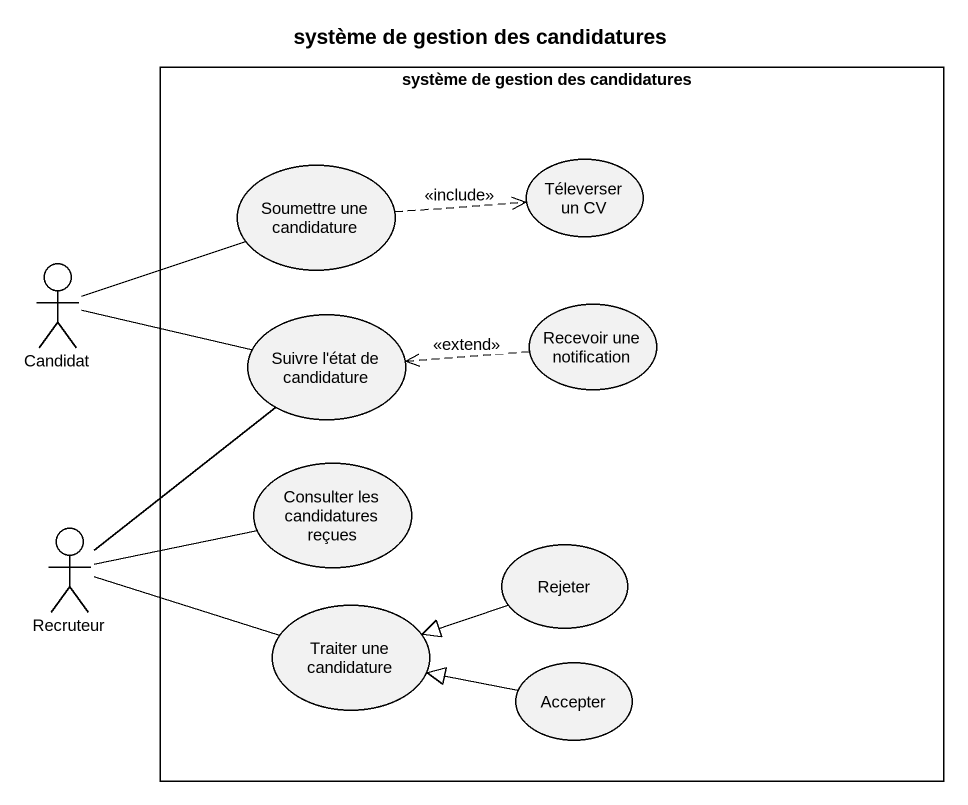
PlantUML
@startuml
title système de gestion des candidatures
rectangle "système de gestion des candidatures" as système_de_gestion_des {
  usecase "Téleverser un CV" as Téleverser_un_CV
  usecase "Soumettre une candidature" as Soumettre_une_candidature
  usecase "Suivre l'état de candidature" as Suivre_l_état_de_candidature
  usecase "Recevoir une notification" as Recevoir_une_notification
  usecase "Consulter les candidatures reçues" as Consulter_les_candidatures
  usecase Rejeter
  usecase "Traiter une candidature" as Traiter_une_candidature
  usecase Accepter
}
actor Candidat
actor Recruteur
Soumettre_une_candidature .right.> Téleverser_un_CV : <<include>>
Candidat -right- Soumettre_une_candidature
Candidat -right- Suivre_l_état_de_candidature
Recevoir_une_notification .left.> Suivre_l_état_de_candidature : <<extend>>
Recruteur -up- Suivre_l_état_de_candidature
Recruteur -right- Consulter_les_candidatures
Recruteur -right- Traiter_une_candidature
Rejeter -left-|> Traiter_une_candidature
Accepter -left-|> Traiter_une_candidature
@enduml
